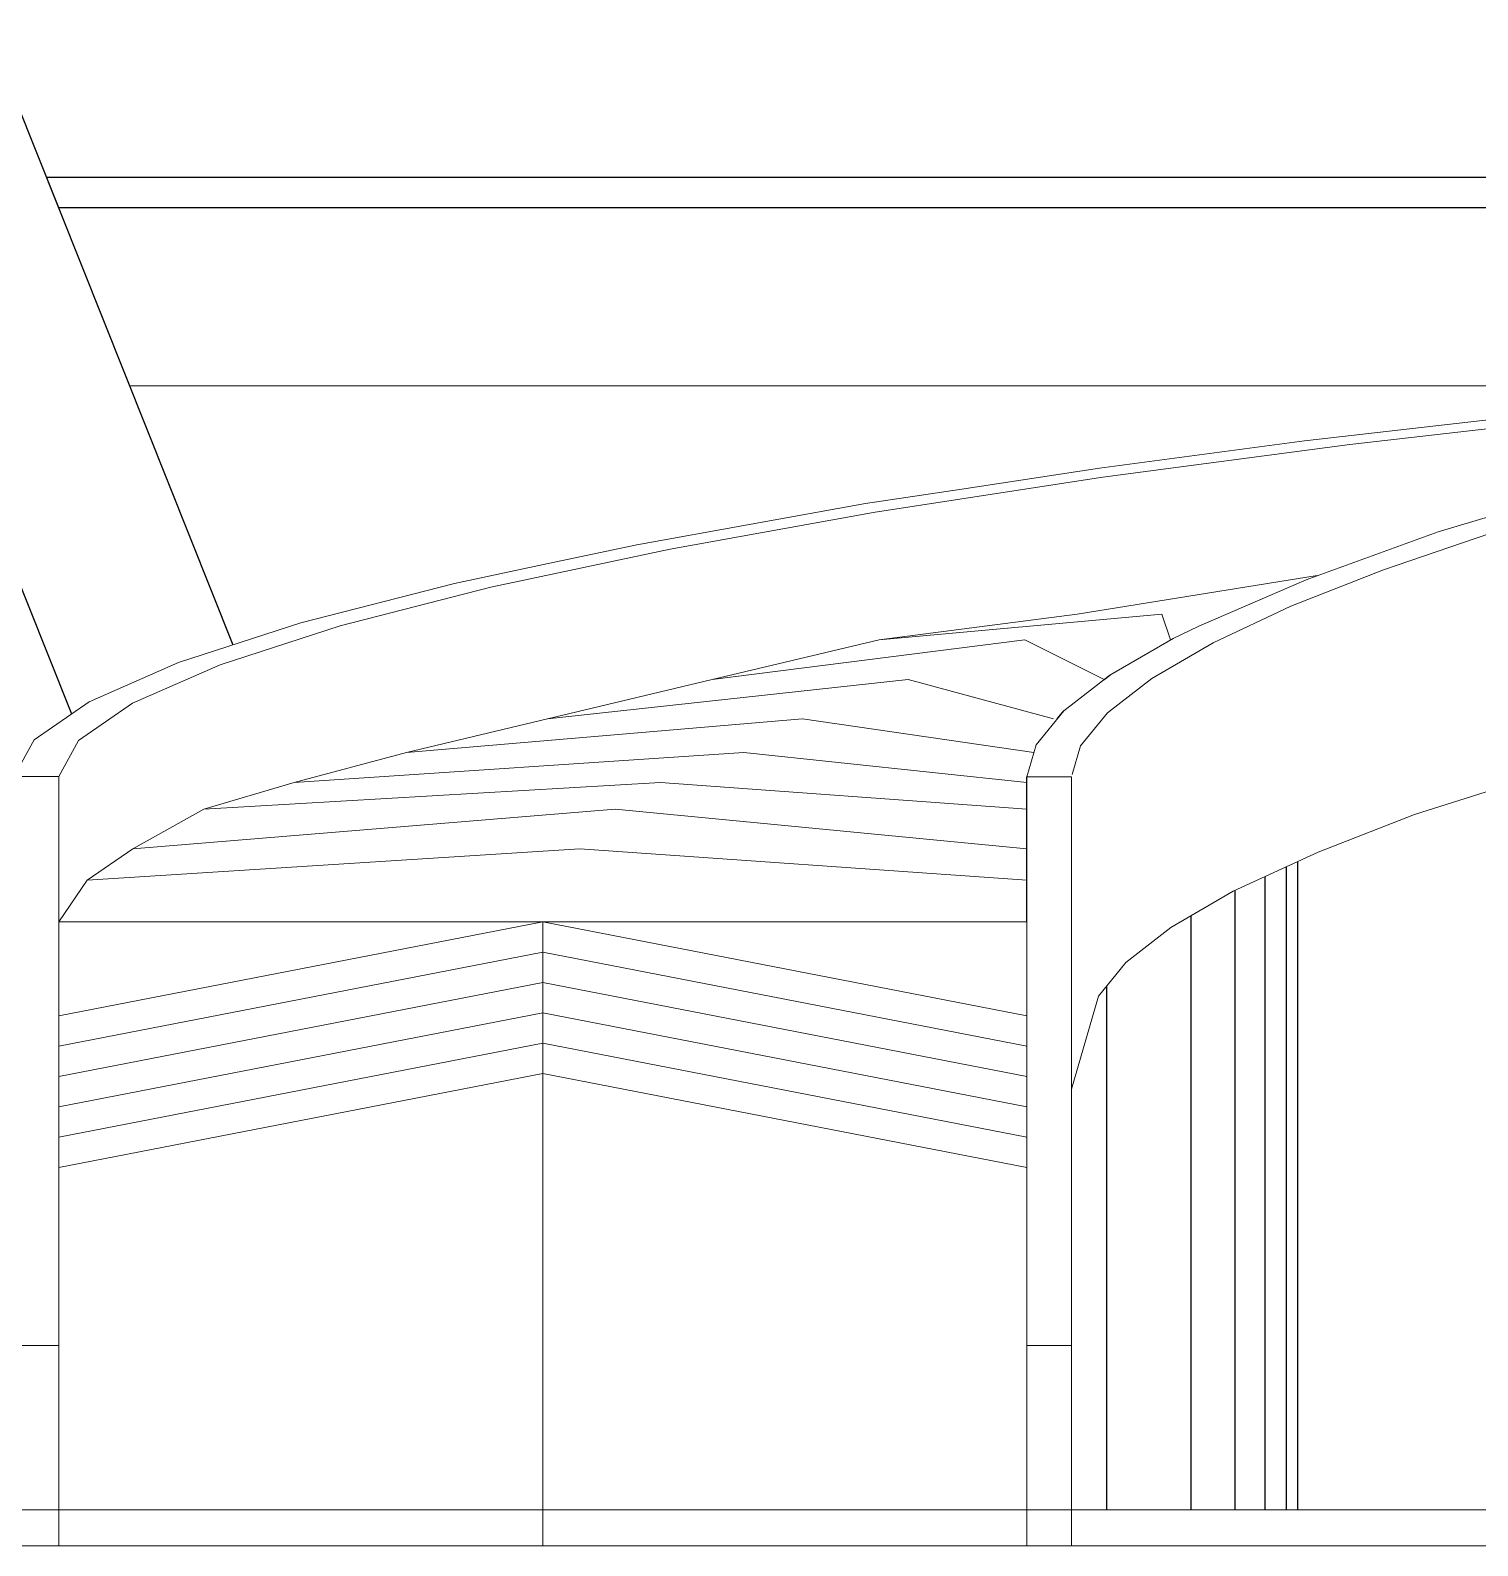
# Model space of a CAD drawing. Header units: inches. Extents: x 249 to 1192, y -18 to 440.
# Drawn here: x 600.46 to 605.32, y 258.55 to 263.64 of the extents above; entities that cross this region are included whole.
import ezdxf

# ---------------------------------------------------------------- set-up
doc = ezdxf.new("R2010")
doc.units = ezdxf.units.IN
doc.header["$MEASUREMENT"] = 0
doc.layers.add('DINDING', color=6, linetype='Continuous', lineweight=0)
doc.layers.add('LANTAI', color=135, linetype='Continuous', lineweight=9)
doc.layers.add('KOLOM', color=5, linetype='Continuous')

# ---------------------------------------------------------------- blocks, each defined once
blk = doc.blocks.new('tampak depan')
for p, q in [((689.7564, 336.291), (689.7751, 336.3055)), ((689.5991, 336.1589), (689.621, 336.1858)), ((689.4965, 335.9456), (689.4965, 335.9641)), ((689.4965, 335.8551), (689.4965, 335.9456)), ((689.4965, 335.7229), (689.4965, 335.8551)), ((689.4965, 335.6168), (689.4965, 335.7229)), ((689.4965, 335.4769), (689.4965, 335.6168))]:
    blk.add_line(p, q)
at = {"layer": 'DINDING'}
blk.add_lwpolyline([(692.1685, 337.2769), (686.4844, 337.2769)], dxfattribs=at)
at = {"layer": 'KOLOM'}
for p, q in [((690.3686, 333.5019), (690.3686, 335.6625)), ((690.4069, 333.5019), (690.4069, 335.6802)), ((690.2969, 333.5019), (690.2969, 335.6292)), ((690.1964, 333.5019), (690.1964, 335.5826)), ((690.0481, 333.5019), (690.0481, 335.4972)), ((689.7656, 333.5019), (689.7656, 335.2623))]:
    blk.add_line(p, q, dxfattribs=at)
for points in [[(684.5695, 342.0769), (686.8313, 336.4073)], [(685.3311, 338.5769), (686.289, 336.1758)], [(686.2051, 337.9769), (686.245, 337.8769), (696.2438, 337.8769)], [(696.8132, 337.9769), (686.2051, 337.9769)]]:
    blk.add_lwpolyline(points, dxfattribs=at)
at = {"layer": 'LANTAI'}
for q in [(689.4965, 335.4769), (689.6465, 334.0545)]:
    blk.add_line((689.4965, 334.0545), q, dxfattribs=at)
for points in [[(699.5987, 338.4661), (693.619, 337.4159), (692.8845, 337.2855), (692.2917, 337.1624), (691.8858, 337.0696), (691.4293, 336.9516), (690.8776, 336.7871), (690.435, 336.6257), (690.0743, 336.4698), (689.988, 336.4293), (689.7751, 336.3055), (689.621, 336.1858), (689.5278, 336.0716), (689.4965, 335.9641)], [(689.649, 335.9721), (689.677, 336.0683), (689.7674, 336.1789), (689.9166, 336.2949), (690.1228, 336.4148), (690.3831, 336.5369), (690.6942, 336.6597), (691.0519, 336.7814), (691.4515, 336.9006), (692.1209, 337.0702), (693.0926, 337.2723), (699.5987, 338.4169)], [(689.6465, 334.915), (689.7377, 335.228), (689.8293, 335.3403), (689.9808, 335.458), (690.19, 335.5797), (690.4747, 335.7117), (690.7988, 335.838), (691.5562, 336.0774), (692.4299, 336.2945), (693.3798, 336.4822), (699.5482, 337.5669)], [(686.0966, 335.9657), (686.1345, 336.0356), (686.1634, 336.0889), (686.348, 336.2166), (686.6479, 336.348), (687.0588, 336.4809), (687.5746, 336.6136), (687.8734, 336.6771), (688.1876, 336.7439), (688.9548, 336.8819), (689.2783, 336.9301), (689.7412, 337.0014), (690.4286, 337.0926), (691.4969, 337.2145), (692.5852, 337.3156), (693.5716, 337.4097)], [(686.2466, 335.9648), (686.3125, 336.0862), (686.4936, 336.2115), (686.7879, 336.3404), (687.1912, 336.4709), (687.6974, 336.6011), (688.299, 336.729), (688.9872, 336.8528), (689.7517, 336.9706), (690.5813, 337.0807), (691.4637, 337.1814), (692.3858, 337.2713), (693.1667, 337.3353)], [(686.2471, 335.4769), (686.3412, 335.6168), (686.4949, 335.7229), (686.7337, 335.8551), (687.0372, 335.9456), (687.4143, 336.046), (687.887, 336.1589), (688.44, 336.291), (689.0006, 336.4241), (689.6657, 336.5103), (690.472, 336.6403)], [(689.0006, 336.4241), (689.9497, 336.5103), (689.9791, 336.4241)], [(688.44, 336.291), (689.4898, 336.4241), (689.7564, 336.291)], [(687.887, 336.1589), (689.0982, 336.291), (689.5865, 336.1589)], [(687.4143, 336.046), (688.7431, 336.1589), (689.5203, 336.046)], [(687.0372, 335.9456), (688.5467, 336.046), (689.4965, 335.9456)], [(686.7337, 335.8551), (688.2669, 335.9456), (689.4965, 335.8551)], [(686.4949, 335.7229), (688.1151, 335.8551), (689.4965, 335.7229)], [(686.3412, 335.6168), (687.9957, 335.7229), (689.4965, 335.6168)], [(686.2471, 335.4769), (689.4965, 335.4769), (689.4965, 333.3819), (686.2466, 333.3819), (686.2466, 335.476)], [(689.4965, 335.1614), (687.8718, 335.4769), (686.2466, 335.1613)], [(687.8718, 335.4769), (687.8715, 333.3819)], [(689.4965, 335.0595), (687.8718, 335.375), (686.2466, 335.0594)], [(689.4965, 334.9576), (687.8718, 335.2732), (686.2466, 334.9575)], [(689.4965, 334.8558), (687.8718, 335.1713), (686.2466, 334.8557)], [(689.4965, 334.7539), (687.8718, 335.0694), (686.2466, 334.7538)], [(689.4965, 334.652), (687.8718, 334.9676), (686.2466, 334.6519)], [(686.0947, 333.5019), (692.2482, 333.5019)], [(737.8428, 333.3819), (680.2348, 333.3819)]]:
    blk.add_lwpolyline(points, dxfattribs=at)
for points in [[(686.0966, 335.9657), (686.2466, 335.9657), (686.2466, 334.0545), (686.0966, 334.0545)], [(689.6465, 334.0545), (689.4965, 334.0545), (689.4965, 335.9641), (689.6465, 335.9641)], [(686.0966, 334.0545), (686.2466, 334.0545), (686.2466, 333.3819), (686.0966, 333.3819)], [(689.6465, 334.0545), (689.4965, 334.0545), (689.4965, 333.3819), (689.6465, 333.3819)]]:
    blk.add_lwpolyline(points, close=True, dxfattribs=at)

msp = doc.modelspace()

# ---------------------------------------------------------------- block references
at = {"layer": 'KOLOM'}
msp.add_blockref('tampak depan', (-85.6899, -74.829), dxfattribs=at)

doc.saveas('drawing.dxf')
